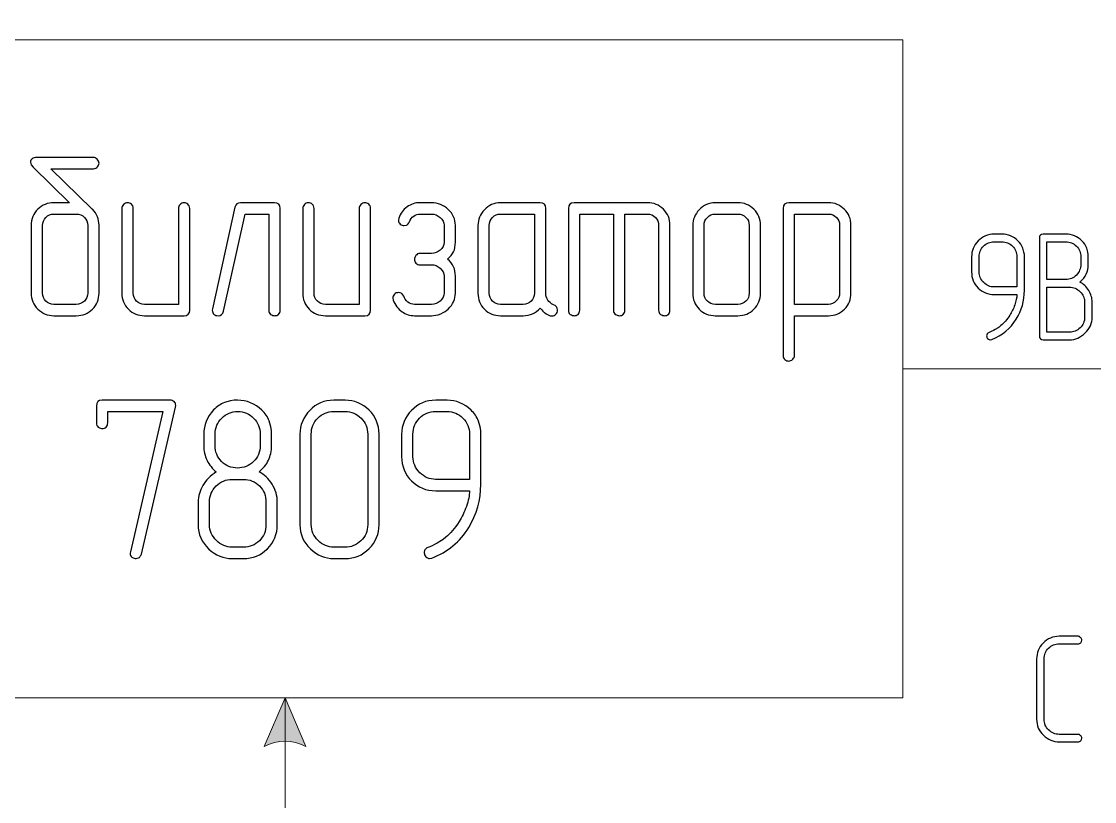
# Model space of a CAD drawing. Header units: millimetres. Extents: x -200 to 200, y -144 to 143.
# Drawn here: x -81.47 to -42.22, y 34.21 to 62.73 of the extents above; entities that cross this region are included whole.
import ezdxf

# ---------------------------------------------------------------- set-up
doc = ezdxf.new("R2010")
doc.units = ezdxf.units.MM
doc.header["$MEASUREMENT"] = 0
doc.layers.add('BLACK', color=7, linetype='Continuous')

msp = doc.modelspace()

# ---------------------------------------------------------------- hatches: boundary and pattern name
at = {"layer": 'BLACK', "true_color": 0x2b2a29}
h = msp.add_hatch(color=250, dxfattribs=at)
edge = h.paths.add_edge_path()
edge.add_spline(control_points=[(-71.8251, 38.0066), (-71.8251, 38.0066), (-72.5871, 36.2286), (-72.5871, 36.2286), (-72.0791, 36.4826), (-71.5711, 36.4825), (-71.0631, 36.2285), (-71.0631, 36.2285), (-71.8251, 38.0066), (-71.8251, 38.0066)], knot_values=[0, 0, 0, 0, 0.3333333, 0.3333333, 0.3333333, 0.6666667, 0.6666667, 0.6666667, 1, 1, 1, 1], degree=3, periodic=1)

# ---------------------------------------------------------------- linework, layer by layer
at = {"layer": 'BLACK', "color": 250, "lineweight": 20}
msp.add_lwpolyline([(-94.4186, 38.0066), (-49.2316, 38.0066), (-49.2316, 62.0628), (-94.4186, 62.0628), (-94.4186, 38.0066)], close=True, dxfattribs=at)
for points in [[(-39.771, 92.8986), (-39.771, 92.8986), (-109.3226, 92.8986), (-109.3226, 92.8986), (-109.3226, 92.8986), (-109.3226, -92.0979), (-109.3226, -92.0979), (-109.3226, -92.0979), (-40.0365, -92.0979), (-40.0365, -92.0979)], [(-71.8251, 38.0066), (-71.8251, 38.0066), (-72.5871, 36.2286), (-72.5871, 36.2286), (-72.0791, 36.4826), (-71.5711, 36.4825), (-71.0631, 36.2285), (-71.0631, 36.2285), (-71.8251, 38.0066), (-71.8251, 38.0066)]]:
    msp.add_open_spline(points, degree=3, knots=[0, 0, 0, 0, 0.3333333, 0.3333333, 0.3333333, 0.6666667, 0.6666667, 0.6666667, 1, 1, 1, 1], dxfattribs=at)
at = {"layer": 'BLACK', "color": 250}
for points, knots in [([(-78.8753, 55.8749), (-78.8753, 55.8749), (-78.8682, 55.8665), (-78.8682, 55.8665), (-78.8682, 55.8665), (-78.8598, 55.858), (-78.8598, 55.858), (-78.706, 55.6985), (-78.6284, 55.5066), (-78.6284, 55.2837), (-78.6284, 55.2837), (-78.6284, 52.8015), (-78.6284, 52.8015), (-78.6284, 52.5757), (-78.7074, 52.381), (-78.8654, 52.2187), (-79.0249, 52.0564), (-79.2224, 51.9746), (-79.4595, 51.9746), (-79.4595, 51.9746), (-80.278, 51.9746), (-80.278, 51.9746), (-80.5066, 51.9746), (-80.7027, 52.0564), (-80.865, 52.2187), (-81.0273, 52.381), (-81.1091, 52.5757), (-81.1091, 52.8015), (-81.1091, 52.8015), (-81.1091, 55.2794), (-81.1091, 55.2794), (-81.1091, 55.5109), (-81.0287, 55.707), (-80.8692, 55.8665), (-80.7083, 56.0259), (-80.5108, 56.1063), (-80.2765, 56.1063), (-80.2765, 56.1063), (-79.7121, 56.1063), (-79.7121, 56.1063), (-79.7121, 56.1063), (-81.0428, 57.4088), (-81.0428, 57.4088), (-81.0428, 57.4088), (-81.1091, 57.4963), (-81.1091, 57.4963), (-81.126, 57.5273), (-81.1345, 57.5584), (-81.1345, 57.5923), (-81.1345, 57.6416), (-81.1133, 57.6826), (-81.0724, 57.7164), (-81.0315, 57.7489), (-80.9736, 57.7658), (-80.8988, 57.7658), (-80.8988, 57.7658), (-78.8344, 57.7658), (-78.8344, 57.7658), (-78.785, 57.7658), (-78.7384, 57.7432), (-78.6947, 57.6995), (-78.6509, 57.6558), (-78.6284, 57.6078), (-78.6284, 57.5584), (-78.6284, 57.509), (-78.6467, 57.461), (-78.682, 57.4173), (-78.7173, 57.3735), (-78.7681, 57.351), (-78.8344, 57.351), (-78.8344, 57.351), (-80.3908, 57.351), (-80.3908, 57.351), (-80.3908, 57.351), (-78.8753, 55.8749), (-78.8753, 55.8749)], [0, 0, 0, 0, 0.04, 0.04, 0.04, 0.08, 0.08, 0.08, 0.12, 0.12, 0.12, 0.16, 0.16, 0.16, 0.2, 0.2, 0.2, 0.24, 0.24, 0.24, 0.28, 0.28, 0.28, 0.32, 0.32, 0.32, 0.36, 0.36, 0.36, 0.4, 0.4, 0.4, 0.44, 0.44, 0.44, 0.48, 0.48, 0.48, 0.52, 0.52, 0.52, 0.56, 0.56, 0.56, 0.6, 0.6, 0.6, 0.64, 0.64, 0.64, 0.68, 0.68, 0.68, 0.72, 0.72, 0.72, 0.76, 0.76, 0.76, 0.8, 0.8, 0.8, 0.84, 0.84, 0.84, 0.88, 0.88, 0.88, 0.92, 0.92, 0.92, 0.96, 0.96, 0.96, 1, 1, 1, 1]), ([(-75.3122, 52.1806), (-75.3122, 52.0437), (-75.3813, 51.9746), (-75.5196, 51.9746), (-75.5196, 51.9746), (-76.966, 51.9746), (-76.966, 51.9746), (-77.1974, 51.9746), (-77.3936, 52.055), (-77.553, 52.2145), (-77.7125, 52.3739), (-77.7929, 52.5701), (-77.7929, 52.8015), (-77.7929, 52.8015), (-77.7929, 55.9003), (-77.7929, 55.9003), (-77.7929, 55.9441), (-77.7718, 55.9892), (-77.7308, 56.0358), (-77.6885, 56.0824), (-77.6405, 56.1063), (-77.5855, 56.1063), (-77.5361, 56.1063), (-77.4881, 56.088), (-77.4444, 56.0527), (-77.4006, 56.0174), (-77.3781, 55.9652), (-77.3781, 55.9003), (-77.3781, 55.9003), (-77.3781, 52.8029), (-77.3781, 52.8029), (-77.3781, 52.6872), (-77.3386, 52.5884), (-77.2581, 52.5094), (-77.1791, 52.429), (-77.0803, 52.3895), (-76.9646, 52.3895), (-76.9646, 52.3895), (-75.7271, 52.3895), (-75.7271, 52.3895), (-75.7271, 52.3895), (-75.7271, 55.9003), (-75.7271, 55.9003), (-75.7271, 55.9441), (-75.7059, 55.9892), (-75.665, 56.0358), (-75.6226, 56.0824), (-75.5747, 56.1063), (-75.5196, 56.1063), (-75.4702, 56.1063), (-75.4223, 56.088), (-75.3785, 56.0527), (-75.3348, 56.0174), (-75.3122, 55.9652), (-75.3122, 55.9003), (-75.3122, 55.9003), (-75.3122, 52.1806), (-75.3122, 52.1806)], [0, 0, 0, 0, 0.0526316, 0.0526316, 0.0526316, 0.1052632, 0.1052632, 0.1052632, 0.1578947, 0.1578947, 0.1578947, 0.2105263, 0.2105263, 0.2105263, 0.2631579, 0.2631579, 0.2631579, 0.3157895, 0.3157895, 0.3157895, 0.3684211, 0.3684211, 0.3684211, 0.4210526, 0.4210526, 0.4210526, 0.4736842, 0.4736842, 0.4736842, 0.5263158, 0.5263158, 0.5263158, 0.5789474, 0.5789474, 0.5789474, 0.6315789, 0.6315789, 0.6315789, 0.6842105, 0.6842105, 0.6842105, 0.7368421, 0.7368421, 0.7368421, 0.7894737, 0.7894737, 0.7894737, 0.8421053, 0.8421053, 0.8421053, 0.8947368, 0.8947368, 0.8947368, 0.9473684, 0.9473684, 0.9473684, 1, 1, 1, 1]), ([(-72.0045, 52.1806), (-72.0045, 52.1157), (-72.0242, 52.0621), (-72.0623, 52.024), (-72.1019, 51.9915), (-72.1512, 51.9746), (-72.2119, 51.9746), (-72.2373, 51.9746), (-72.2853, 51.9915), (-72.3573, 52.024), (-72.3982, 52.0579), (-72.4194, 52.1101), (-72.4194, 52.1806), (-72.4194, 52.1806), (-72.4194, 55.6915), (-72.4194, 55.6915), (-72.4194, 55.6915), (-73.2872, 55.6915), (-73.2872, 55.6915), (-73.2872, 55.6915), (-74.0774, 52.1355), (-74.0774, 52.1355), (-74.1028, 52.0282), (-74.1663, 51.9746), (-74.2722, 51.9746), (-74.33, 51.9746), (-74.3794, 51.9929), (-74.4231, 52.031), (-74.4655, 52.0677), (-74.4866, 52.1171), (-74.4866, 52.1764), (-74.4866, 52.1764), (-74.4824, 52.2272), (-74.4824, 52.2272), (-74.4824, 52.2272), (-73.6555, 55.9455), (-73.6555, 55.9455), (-73.6301, 56.0527), (-73.5624, 56.1063), (-73.4523, 56.1063), (-73.4523, 56.1063), (-72.2119, 56.1063), (-72.2119, 56.1063), (-72.0736, 56.1063), (-72.0045, 56.0372), (-72.0045, 55.9003), (-72.0045, 55.9003), (-72.0045, 52.1806), (-72.0045, 52.1806)], [0, 0, 0, 0, 0.0625, 0.0625, 0.0625, 0.125, 0.125, 0.125, 0.1875, 0.1875, 0.1875, 0.25, 0.25, 0.25, 0.3125, 0.3125, 0.3125, 0.375, 0.375, 0.375, 0.4375, 0.4375, 0.4375, 0.5, 0.5, 0.5, 0.5625, 0.5625, 0.5625, 0.625, 0.625, 0.625, 0.6875, 0.6875, 0.6875, 0.75, 0.75, 0.75, 0.8125, 0.8125, 0.8125, 0.875, 0.875, 0.875, 0.9375, 0.9375, 0.9375, 1, 1, 1, 1]), ([(-68.6968, 52.1806), (-68.6968, 52.0437), (-68.7659, 51.9746), (-68.9042, 51.9746), (-68.9042, 51.9746), (-70.3506, 51.9746), (-70.3506, 51.9746), (-70.582, 51.9746), (-70.7782, 52.055), (-70.9376, 52.2145), (-71.0971, 52.3739), (-71.1775, 52.5701), (-71.1775, 52.8015), (-71.1775, 52.8015), (-71.1775, 55.9003), (-71.1775, 55.9003), (-71.1775, 55.9441), (-71.1564, 55.9892), (-71.1154, 56.0358), (-71.0731, 56.0824), (-71.0251, 56.1063), (-70.9701, 56.1063), (-70.9207, 56.1063), (-70.8727, 56.088), (-70.829, 56.0527), (-70.7852, 56.0174), (-70.7627, 55.9652), (-70.7627, 55.9003), (-70.7627, 55.9003), (-70.7627, 52.8029), (-70.7627, 52.8029), (-70.7627, 52.6872), (-70.7232, 52.5884), (-70.6427, 52.5094), (-70.5637, 52.429), (-70.4649, 52.3895), (-70.3492, 52.3895), (-70.3492, 52.3895), (-69.1117, 52.3895), (-69.1117, 52.3895), (-69.1117, 52.3895), (-69.1117, 55.9003), (-69.1117, 55.9003), (-69.1117, 55.9441), (-69.0905, 55.9892), (-69.0496, 56.0358), (-69.0072, 56.0824), (-68.9593, 56.1063), (-68.9042, 56.1063), (-68.8548, 56.1063), (-68.8069, 56.088), (-68.7631, 56.0527), (-68.7194, 56.0174), (-68.6968, 55.9652), (-68.6968, 55.9003), (-68.6968, 55.9003), (-68.6968, 52.1806), (-68.6968, 52.1806)], [0, 0, 0, 0, 0.0526316, 0.0526316, 0.0526316, 0.1052632, 0.1052632, 0.1052632, 0.1578947, 0.1578947, 0.1578947, 0.2105263, 0.2105263, 0.2105263, 0.2631579, 0.2631579, 0.2631579, 0.3157895, 0.3157895, 0.3157895, 0.3684211, 0.3684211, 0.3684211, 0.4210526, 0.4210526, 0.4210526, 0.4736842, 0.4736842, 0.4736842, 0.5263158, 0.5263158, 0.5263158, 0.5789474, 0.5789474, 0.5789474, 0.6315789, 0.6315789, 0.6315789, 0.6842105, 0.6842105, 0.6842105, 0.7368421, 0.7368421, 0.7368421, 0.7894737, 0.7894737, 0.7894737, 0.8421053, 0.8421053, 0.8421053, 0.8947368, 0.8947368, 0.8947368, 0.9473684, 0.9473684, 0.9473684, 1, 1, 1, 1]), ([(-65.8802, 54.0447), (-65.6882, 53.8796), (-65.5923, 53.6722), (-65.5923, 53.4238), (-65.5923, 53.4238), (-65.5923, 52.8029), (-65.5923, 52.8029), (-65.5923, 52.5786), (-65.6798, 52.3838), (-65.8533, 52.2187), (-65.914, 52.1637), (-66.0057, 52.1044), (-66.1313, 52.0409), (-66.2626, 51.9972), (-66.3755, 51.9746), (-66.4658, 51.9746), (-66.4658, 51.9746), (-67.0881, 51.9746), (-67.0881, 51.9746), (-67.2532, 51.9746), (-67.407, 52.024), (-67.5467, 52.1214), (-67.6878, 52.2201), (-67.7965, 52.3612), (-67.8741, 52.5475), (-67.8741, 52.5475), (-67.8868, 52.6223), (-67.8868, 52.6223), (-67.8868, 52.6717), (-67.8656, 52.7168), (-67.8247, 52.7592), (-67.7838, 52.8001), (-67.7315, 52.8213), (-67.6709, 52.8213), (-67.5806, 52.8213), (-67.5185, 52.7761), (-67.4846, 52.6844), (-67.4606, 52.6152), (-67.4098, 52.5419), (-67.3322, 52.4643), (-67.2602, 52.4149), (-67.1784, 52.3895), (-67.0881, 52.3895), (-67.0881, 52.3895), (-66.4672, 52.3895), (-66.4672, 52.3895), (-66.3501, 52.3895), (-66.2442, 52.429), (-66.1483, 52.5094), (-66.0537, 52.5955), (-66.0072, 52.6929), (-66.0072, 52.8029), (-66.0072, 52.8029), (-66.0072, 53.4238), (-66.0072, 53.4238), (-66.0072, 53.5311), (-66.0537, 53.627), (-66.1483, 53.7117), (-66.2428, 53.7949), (-66.3486, 53.8373), (-66.4686, 53.8373), (-66.4686, 53.8373), (-66.8835, 53.8373), (-66.8835, 53.8373), (-66.947, 53.8373), (-66.9978, 53.857), (-67.0373, 53.8951), (-67.0726, 53.9403), (-67.0909, 53.9897), (-67.0909, 54.0447), (-67.0909, 54.0758), (-67.074, 54.1167), (-67.0387, 54.1717), (-67.0048, 54.2253), (-66.9526, 54.2521), (-66.8835, 54.2521), (-66.8835, 54.2521), (-66.4686, 54.2521), (-66.4686, 54.2521), (-66.3515, 54.2521), (-66.2456, 54.2917), (-66.1483, 54.3707), (-66.0537, 54.4568), (-66.0072, 54.5541), (-66.0072, 54.6628), (-66.0072, 54.6628), (-66.0072, 55.2808), (-66.0072, 55.2808), (-66.0072, 55.3867), (-66.0537, 55.4826), (-66.1483, 55.5659), (-66.2414, 55.6491), (-66.3486, 55.6915), (-66.4672, 55.6915), (-66.4672, 55.6915), (-66.8806, 55.6915), (-66.8806, 55.6915), (-66.9639, 55.6915), (-67.0429, 55.6661), (-67.1191, 55.6153), (-67.1953, 55.5645), (-67.2461, 55.4967), (-67.2743, 55.4093), (-67.2828, 55.3895), (-67.3082, 55.3542), (-67.3534, 55.302), (-67.3534, 55.302), (-67.3774, 55.2893), (-67.3774, 55.2893), (-67.3774, 55.2893), (-67.4648, 55.2696), (-67.4648, 55.2696), (-67.5199, 55.2696), (-67.5693, 55.2879), (-67.6116, 55.3246), (-67.6539, 55.3627), (-67.6765, 55.4093), (-67.6765, 55.4671), (-67.6765, 55.4671), (-67.6638, 55.5419), (-67.6638, 55.5419), (-67.606, 55.7126), (-67.5058, 55.8481), (-67.3632, 55.9511), (-67.2207, 56.0541), (-67.0599, 56.1063), (-66.8806, 56.1063), (-66.8806, 56.1063), (-66.4658, 56.1063), (-66.4658, 56.1063), (-66.2343, 56.1063), (-66.0311, 56.0245), (-65.8548, 55.8608), (-65.6798, 55.6971), (-65.5923, 55.5038), (-65.5923, 55.2823), (-65.5923, 55.2823), (-65.5923, 54.6628), (-65.5923, 54.6628), (-65.5923, 54.5259), (-65.6163, 54.4088), (-65.6643, 54.3128), (-65.6981, 54.2225), (-65.7701, 54.1322), (-65.8802, 54.0447)], [0, 0, 0, 0, 0.0208333, 0.0208333, 0.0208333, 0.0416667, 0.0416667, 0.0416667, 0.0625, 0.0625, 0.0625, 0.0833333, 0.0833333, 0.0833333, 0.1041667, 0.1041667, 0.1041667, 0.125, 0.125, 0.125, 0.1458333, 0.1458333, 0.1458333, 0.1666667, 0.1666667, 0.1666667, 0.1875, 0.1875, 0.1875, 0.2083333, 0.2083333, 0.2083333, 0.2291667, 0.2291667, 0.2291667, 0.25, 0.25, 0.25, 0.2708333, 0.2708333, 0.2708333, 0.2916667, 0.2916667, 0.2916667, 0.3125, 0.3125, 0.3125, 0.3333333, 0.3333333, 0.3333333, 0.3541667, 0.3541667, 0.3541667, 0.375, 0.375, 0.375, 0.3958333, 0.3958333, 0.3958333, 0.4166667, 0.4166667, 0.4166667, 0.4375, 0.4375, 0.4375, 0.4583333, 0.4583333, 0.4583333, 0.4791667, 0.4791667, 0.4791667, 0.5, 0.5, 0.5, 0.5208333, 0.5208333, 0.5208333, 0.5416667, 0.5416667, 0.5416667, 0.5625, 0.5625, 0.5625, 0.5833333, 0.5833333, 0.5833333, 0.6041667, 0.6041667, 0.6041667, 0.625, 0.625, 0.625, 0.6458333, 0.6458333, 0.6458333, 0.6666667, 0.6666667, 0.6666667, 0.6875, 0.6875, 0.6875, 0.7083333, 0.7083333, 0.7083333, 0.7291667, 0.7291667, 0.7291667, 0.75, 0.75, 0.75, 0.7708333, 0.7708333, 0.7708333, 0.7916667, 0.7916667, 0.7916667, 0.8125, 0.8125, 0.8125, 0.8333333, 0.8333333, 0.8333333, 0.8541667, 0.8541667, 0.8541667, 0.875, 0.875, 0.875, 0.8958333, 0.8958333, 0.8958333, 0.9166667, 0.9166667, 0.9166667, 0.9375, 0.9375, 0.9375, 0.9583333, 0.9583333, 0.9583333, 0.9791667, 0.9791667, 0.9791667, 1, 1, 1, 1]), ([(-62.0081, 52.3754), (-61.9093, 52.3415), (-61.8585, 52.2766), (-61.8585, 52.1806), (-61.8585, 52.1199), (-61.8783, 52.0691), (-61.9178, 52.0282), (-61.9502, 51.9873), (-61.9968, 51.9661), (-62.0575, 51.9661), (-62.0575, 51.9661), (-62.1323, 51.9746), (-62.1323, 51.9746), (-62.1929, 51.9915), (-62.2593, 52.0296), (-62.3312, 52.0917), (-62.3552, 52.1058), (-62.4102, 52.1595), (-62.4963, 52.254), (-62.6586, 52.0677), (-62.866, 51.9746), (-63.1158, 51.9746), (-63.1158, 51.9746), (-63.9427, 51.9746), (-63.9427, 51.9746), (-64.1741, 51.9746), (-64.3703, 52.055), (-64.5297, 52.2145), (-64.6892, 52.3739), (-64.7696, 52.5701), (-64.7696, 52.8015), (-64.7696, 52.8015), (-64.7696, 55.2794), (-64.7696, 55.2794), (-64.7696, 55.4869), (-64.6906, 55.676), (-64.534, 55.8481), (-64.3773, 56.0203), (-64.1798, 56.1063), (-63.9427, 56.1063), (-63.9427, 56.1063), (-62.4963, 56.1063), (-62.4963, 56.1063), (-62.358, 56.1063), (-62.2889, 56.0372), (-62.2889, 55.9003), (-62.2889, 55.9003), (-62.2889, 52.8043), (-62.2889, 52.8043), (-62.2889, 52.7211), (-62.2635, 52.635), (-62.2141, 52.5447), (-62.1732, 52.4812), (-62.104, 52.4247), (-62.0081, 52.3754)], [0, 0, 0, 0, 0.0555556, 0.0555556, 0.0555556, 0.1111111, 0.1111111, 0.1111111, 0.1666667, 0.1666667, 0.1666667, 0.2222222, 0.2222222, 0.2222222, 0.2777778, 0.2777778, 0.2777778, 0.3333333, 0.3333333, 0.3333333, 0.3888889, 0.3888889, 0.3888889, 0.4444444, 0.4444444, 0.4444444, 0.5, 0.5, 0.5, 0.5555556, 0.5555556, 0.5555556, 0.6111111, 0.6111111, 0.6111111, 0.6666667, 0.6666667, 0.6666667, 0.7222222, 0.7222222, 0.7222222, 0.7777778, 0.7777778, 0.7777778, 0.8333333, 0.8333333, 0.8333333, 0.8888889, 0.8888889, 0.8888889, 0.9444444, 0.9444444, 0.9444444, 1, 1, 1, 1]), ([(-59.8109, 55.6915), (-59.8109, 55.6915), (-61.0471, 55.6915), (-61.0471, 55.6915), (-61.0471, 55.6915), (-61.0471, 52.1806), (-61.0471, 52.1806), (-61.0471, 52.1157), (-61.0668, 52.0621), (-61.1049, 52.024), (-61.1444, 51.9915), (-61.1938, 51.9746), (-61.2545, 51.9746), (-61.2799, 51.9746), (-61.3279, 51.9915), (-61.3998, 52.024), (-61.4408, 52.0579), (-61.4619, 52.1101), (-61.4619, 52.1806), (-61.4619, 52.1806), (-61.4619, 55.9003), (-61.4619, 55.9003), (-61.4619, 56.0372), (-61.3928, 56.1063), (-61.2559, 56.1063), (-61.2559, 56.1063), (-58.5706, 56.1063), (-58.5706, 56.1063), (-58.342, 56.1063), (-58.1472, 56.0273), (-57.9864, 55.8693), (-57.8255, 55.7098), (-57.7451, 55.5137), (-57.7451, 55.2794), (-57.7451, 55.2794), (-57.7451, 52.1806), (-57.7451, 52.1806), (-57.7451, 52.1157), (-57.7648, 52.0621), (-57.8029, 52.024), (-57.8424, 51.9915), (-57.8918, 51.9746), (-57.9525, 51.9746), (-57.9779, 51.9746), (-58.0259, 51.9915), (-58.0978, 52.024), (-58.1388, 52.0579), (-58.1599, 52.1101), (-58.1599, 52.1806), (-58.1599, 52.1806), (-58.1599, 55.278), (-58.1599, 55.278), (-58.1599, 55.3937), (-58.1994, 55.4925), (-58.2799, 55.5715), (-58.3589, 55.652), (-58.4563, 55.6915), (-58.572, 55.6915), (-58.572, 55.6915), (-59.3961, 55.6915), (-59.3961, 55.6915), (-59.3961, 55.6915), (-59.3961, 52.1806), (-59.3961, 52.1806), (-59.3961, 52.1157), (-59.4158, 52.0621), (-59.4539, 52.024), (-59.4934, 51.9915), (-59.5428, 51.9746), (-59.6035, 51.9746), (-59.6289, 51.9746), (-59.6769, 51.9915), (-59.7488, 52.024), (-59.7898, 52.0579), (-59.8109, 52.1101), (-59.8109, 52.1806), (-59.8109, 52.1806), (-59.8109, 55.6915), (-59.8109, 55.6915)], [0, 0, 0, 0, 0.0384615, 0.0384615, 0.0384615, 0.0769231, 0.0769231, 0.0769231, 0.1153846, 0.1153846, 0.1153846, 0.1538462, 0.1538462, 0.1538462, 0.1923077, 0.1923077, 0.1923077, 0.2307692, 0.2307692, 0.2307692, 0.2692308, 0.2692308, 0.2692308, 0.3076923, 0.3076923, 0.3076923, 0.3461538, 0.3461538, 0.3461538, 0.3846154, 0.3846154, 0.3846154, 0.4230769, 0.4230769, 0.4230769, 0.4615385, 0.4615385, 0.4615385, 0.5, 0.5, 0.5, 0.5384615, 0.5384615, 0.5384615, 0.5769231, 0.5769231, 0.5769231, 0.6153846, 0.6153846, 0.6153846, 0.6538462, 0.6538462, 0.6538462, 0.6923077, 0.6923077, 0.6923077, 0.7307692, 0.7307692, 0.7307692, 0.7692308, 0.7692308, 0.7692308, 0.8076923, 0.8076923, 0.8076923, 0.8461538, 0.8461538, 0.8461538, 0.8846154, 0.8846154, 0.8846154, 0.9230769, 0.9230769, 0.9230769, 0.9615385, 0.9615385, 0.9615385, 1, 1, 1, 1]), ([(-54.4332, 52.8015), (-54.4332, 52.5701), (-54.5136, 52.3739), (-54.6731, 52.2145), (-54.8325, 52.055), (-55.0287, 51.9746), (-55.2601, 51.9746), (-55.2601, 51.9746), (-56.087, 51.9746), (-56.087, 51.9746), (-56.3184, 51.9746), (-56.5146, 52.055), (-56.674, 52.2145), (-56.8335, 52.3739), (-56.9139, 52.5701), (-56.9139, 52.8015), (-56.9139, 52.8015), (-56.9139, 55.2794), (-56.9139, 55.2794), (-56.9139, 55.4869), (-56.8349, 55.676), (-56.6783, 55.8481), (-56.5216, 56.0203), (-56.3241, 56.1063), (-56.087, 56.1063), (-56.087, 56.1063), (-55.2601, 56.1063), (-55.2601, 56.1063), (-55.0315, 56.1063), (-54.8368, 56.0273), (-54.6745, 55.8693), (-54.5136, 55.7098), (-54.4332, 55.5137), (-54.4332, 55.2794), (-54.4332, 55.2794), (-54.4332, 52.8015), (-54.4332, 52.8015)], [0, 0, 0, 0, 0.0833333, 0.0833333, 0.0833333, 0.1666667, 0.1666667, 0.1666667, 0.25, 0.25, 0.25, 0.3333333, 0.3333333, 0.3333333, 0.4166667, 0.4166667, 0.4166667, 0.5, 0.5, 0.5, 0.5833333, 0.5833333, 0.5833333, 0.6666667, 0.6666667, 0.6666667, 0.75, 0.75, 0.75, 0.8333333, 0.8333333, 0.8333333, 0.9166667, 0.9166667, 0.9166667, 1, 1, 1, 1]), ([(-53.1914, 51.9746), (-53.1914, 51.9746), (-53.1914, 50.5254), (-53.1914, 50.5254), (-53.1914, 50.4746), (-53.2139, 50.428), (-53.2577, 50.3843), (-53.3014, 50.3391), (-53.3494, 50.3179), (-53.3988, 50.3165), (-53.4482, 50.3179), (-53.4962, 50.3349), (-53.5399, 50.3716), (-53.5837, 50.4068), (-53.6062, 50.4576), (-53.6062, 50.524), (-53.6062, 50.524), (-53.6062, 55.8989), (-53.6062, 55.8989), (-53.6062, 56.0372), (-53.5371, 56.1063), (-53.3988, 56.1063), (-53.3988, 56.1063), (-51.9482, 56.1063), (-51.9482, 56.1063), (-51.7252, 56.1063), (-51.5319, 56.0273), (-51.3696, 55.8693), (-51.2073, 55.7112), (-51.1255, 55.5165), (-51.1255, 55.2851), (-51.1255, 55.2851), (-51.1255, 52.8043), (-51.1255, 52.8043), (-51.1255, 52.5757), (-51.2045, 52.381), (-51.3626, 52.2187), (-51.522, 52.0564), (-51.7167, 51.9746), (-51.9482, 51.9746), (-51.9482, 51.9746), (-53.1914, 51.9746), (-53.1914, 51.9746)], [0, 0, 0, 0, 0.0714286, 0.0714286, 0.0714286, 0.1428571, 0.1428571, 0.1428571, 0.2142857, 0.2142857, 0.2142857, 0.2857143, 0.2857143, 0.2857143, 0.3571429, 0.3571429, 0.3571429, 0.4285714, 0.4285714, 0.4285714, 0.5, 0.5, 0.5, 0.5714286, 0.5714286, 0.5714286, 0.6428571, 0.6428571, 0.6428571, 0.7142857, 0.7142857, 0.7142857, 0.7857143, 0.7857143, 0.7857143, 0.8571429, 0.8571429, 0.8571429, 0.9285714, 0.9285714, 0.9285714, 1, 1, 1, 1]), ([(-79.0432, 52.8029), (-79.0432, 52.8029), (-79.0432, 55.2794), (-79.0432, 55.2794), (-79.0432, 55.3937), (-79.0827, 55.4925), (-79.1632, 55.5715), (-79.2422, 55.652), (-79.3424, 55.6915), (-79.4595, 55.6915), (-79.4595, 55.6915), (-80.278, 55.6915), (-80.278, 55.6915), (-80.3923, 55.6915), (-80.491, 55.6506), (-80.5729, 55.5701), (-80.6533, 55.4883), (-80.6942, 55.3909), (-80.6942, 55.2794), (-80.6942, 55.2794), (-80.6942, 52.8029), (-80.6942, 52.8029), (-80.6942, 52.6872), (-80.6547, 52.5884), (-80.5743, 52.5094), (-80.4953, 52.429), (-80.3951, 52.3895), (-80.278, 52.3895), (-80.278, 52.3895), (-79.4595, 52.3895), (-79.4595, 52.3895), (-79.3452, 52.3895), (-79.2464, 52.4304), (-79.1646, 52.5108), (-79.0841, 52.5927), (-79.0432, 52.69), (-79.0432, 52.8029)], [0, 0, 0, 0, 0.0833333, 0.0833333, 0.0833333, 0.1666667, 0.1666667, 0.1666667, 0.25, 0.25, 0.25, 0.3333333, 0.3333333, 0.3333333, 0.4166667, 0.4166667, 0.4166667, 0.5, 0.5, 0.5, 0.5833333, 0.5833333, 0.5833333, 0.6666667, 0.6666667, 0.6666667, 0.75, 0.75, 0.75, 0.8333333, 0.8333333, 0.8333333, 0.9166667, 0.9166667, 0.9166667, 1, 1, 1, 1]), ([(-62.7038, 52.8029), (-62.7038, 52.8029), (-62.7038, 55.6915), (-62.7038, 55.6915), (-62.7038, 55.6915), (-63.9413, 55.6915), (-63.9413, 55.6915), (-64.057, 55.6915), (-64.1558, 55.652), (-64.2348, 55.5715), (-64.3153, 55.4925), (-64.3548, 55.3937), (-64.3548, 55.2794), (-64.3548, 55.2794), (-64.3548, 52.8029), (-64.3548, 52.8029), (-64.3548, 52.6872), (-64.3153, 52.5884), (-64.2348, 52.5094), (-64.1558, 52.429), (-64.057, 52.3895), (-63.9413, 52.3895), (-63.9413, 52.3895), (-63.1158, 52.3895), (-63.1158, 52.3895), (-63.0015, 52.3895), (-62.9027, 52.429), (-62.8237, 52.5094), (-62.7433, 52.5884), (-62.7038, 52.6872), (-62.7038, 52.8029)], [0, 0, 0, 0, 0.1, 0.1, 0.1, 0.2, 0.2, 0.2, 0.3, 0.3, 0.3, 0.4, 0.4, 0.4, 0.5, 0.5, 0.5, 0.6, 0.6, 0.6, 0.7, 0.7, 0.7, 0.8, 0.8, 0.8, 0.9, 0.9, 0.9, 1, 1, 1, 1]), ([(-54.8481, 52.8029), (-54.8481, 52.8029), (-54.8481, 55.2794), (-54.8481, 55.2794), (-54.8481, 55.3937), (-54.8876, 55.4925), (-54.968, 55.5715), (-55.047, 55.652), (-55.1458, 55.6915), (-55.2601, 55.6915), (-55.2601, 55.6915), (-56.0856, 55.6915), (-56.0856, 55.6915), (-56.2013, 55.6915), (-56.3001, 55.652), (-56.3791, 55.5715), (-56.4596, 55.4925), (-56.4991, 55.3937), (-56.4991, 55.2794), (-56.4991, 55.2794), (-56.4991, 52.8029), (-56.4991, 52.8029), (-56.4991, 52.6872), (-56.4596, 52.5884), (-56.3791, 52.5094), (-56.3001, 52.429), (-56.2013, 52.3895), (-56.0856, 52.3895), (-56.0856, 52.3895), (-55.2601, 52.3895), (-55.2601, 52.3895), (-55.1458, 52.3895), (-55.047, 52.429), (-54.968, 52.5094), (-54.8876, 52.5884), (-54.8481, 52.6872), (-54.8481, 52.8029)], [0, 0, 0, 0, 0.0833333, 0.0833333, 0.0833333, 0.1666667, 0.1666667, 0.1666667, 0.25, 0.25, 0.25, 0.3333333, 0.3333333, 0.3333333, 0.4166667, 0.4166667, 0.4166667, 0.5, 0.5, 0.5, 0.5833333, 0.5833333, 0.5833333, 0.6666667, 0.6666667, 0.6666667, 0.75, 0.75, 0.75, 0.8333333, 0.8333333, 0.8333333, 0.9166667, 0.9166667, 0.9166667, 1, 1, 1, 1]), ([(-53.1914, 52.3895), (-53.1914, 52.3895), (-51.9496, 52.3895), (-51.9496, 52.3895), (-51.8423, 52.3895), (-51.7464, 52.4304), (-51.6645, 52.5136), (-51.5813, 52.5955), (-51.5404, 52.6929), (-51.5404, 52.8057), (-51.5404, 52.8057), (-51.5404, 55.2837), (-51.5404, 55.2837), (-51.5404, 55.3966), (-51.5799, 55.4925), (-51.6603, 55.5715), (-51.7393, 55.652), (-51.8367, 55.6915), (-51.9496, 55.6915), (-51.9496, 55.6915), (-53.1914, 55.6915), (-53.1914, 55.6915), (-53.1914, 55.6915), (-53.1914, 52.3895), (-53.1914, 52.3895)], [0, 0, 0, 0, 0.125, 0.125, 0.125, 0.25, 0.25, 0.25, 0.375, 0.375, 0.375, 0.5, 0.5, 0.5, 0.625, 0.625, 0.625, 0.75, 0.75, 0.75, 0.875, 0.875, 0.875, 1, 1, 1, 1]), ([(-44.784, 52.9027), (-44.784, 52.5198), (-44.8828, 52.1689), (-45.0794, 51.85), (-45.2939, 51.5038), (-45.5931, 51.2564), (-45.9759, 51.1059), (-45.9759, 51.1059), (-46.0333, 51.0946), (-46.0333, 51.0946), (-46.0521, 51.0946), (-46.0832, 51.1087), (-46.1274, 51.136), (-46.1509, 51.1652), (-46.1632, 51.199), (-46.1632, 51.2376), (-46.1632, 51.2649), (-46.1575, 51.2903), (-46.1462, 51.3119), (-46.1359, 51.3335), (-46.1114, 51.3514), (-46.0747, 51.3646), (-46.0098, 51.3862), (-45.9346, 51.422), (-45.8471, 51.4718), (-45.8471, 51.4718), (-45.7417, 51.5377), (-45.7417, 51.5377), (-45.7417, 51.5377), (-45.706, 51.5621), (-45.706, 51.5621), (-45.706, 51.5621), (-45.6392, 51.6176), (-45.6392, 51.6176), (-45.5272, 51.707), (-45.4172, 51.8331), (-45.3099, 51.9949), (-45.2431, 52.1078), (-45.1848, 52.2329), (-45.1349, 52.3674), (-45.0851, 52.5019), (-45.0606, 52.6289), (-45.0606, 52.7484), (-45.0606, 52.7484), (-45.8847, 52.7484), (-45.8847, 52.7484), (-46.1171, 52.7484), (-46.3137, 52.8284), (-46.4736, 52.9883), (-46.6345, 53.1482), (-46.7144, 53.3439), (-46.7144, 53.5763), (-46.7144, 53.5763), (-46.7144, 54.1275), (-46.7144, 54.1275), (-46.7144, 54.3486), (-46.6345, 54.5414), (-46.4736, 54.707), (-46.3137, 54.8726), (-46.1171, 54.9554), (-45.8847, 54.9554), (-45.8847, 54.9554), (-45.6081, 54.9554), (-45.6081, 54.9554), (-45.3814, 54.9554), (-45.1857, 54.8745), (-45.022, 54.7127), (-44.9411, 54.6355), (-44.88, 54.5471), (-44.8395, 54.4483), (-44.8395, 54.4483), (-44.7982, 54.3025), (-44.7982, 54.3025), (-44.7982, 54.3025), (-44.784, 54.2141), (-44.784, 54.2141), (-44.784, 54.2141), (-44.784, 54.1285), (-44.784, 54.1285), (-44.784, 54.1285), (-44.784, 52.9027), (-44.784, 52.9027)], [0, 0, 0, 0, 0.037037, 0.037037, 0.037037, 0.0740741, 0.0740741, 0.0740741, 0.1111111, 0.1111111, 0.1111111, 0.1481481, 0.1481481, 0.1481481, 0.1851852, 0.1851852, 0.1851852, 0.2222222, 0.2222222, 0.2222222, 0.2592593, 0.2592593, 0.2592593, 0.2962963, 0.2962963, 0.2962963, 0.3333333, 0.3333333, 0.3333333, 0.3703704, 0.3703704, 0.3703704, 0.4074074, 0.4074074, 0.4074074, 0.4444444, 0.4444444, 0.4444444, 0.4814815, 0.4814815, 0.4814815, 0.5185185, 0.5185185, 0.5185185, 0.5555556, 0.5555556, 0.5555556, 0.5925926, 0.5925926, 0.5925926, 0.6296296, 0.6296296, 0.6296296, 0.6666667, 0.6666667, 0.6666667, 0.7037037, 0.7037037, 0.7037037, 0.7407407, 0.7407407, 0.7407407, 0.7777778, 0.7777778, 0.7777778, 0.8148148, 0.8148148, 0.8148148, 0.8518519, 0.8518519, 0.8518519, 0.8888889, 0.8888889, 0.8888889, 0.9259259, 0.9259259, 0.9259259, 0.962963, 0.962963, 0.962963, 1, 1, 1, 1]), ([(-44.0964, 51.0946), (-44.1876, 51.0946), (-44.2337, 51.1407), (-44.2337, 51.2329), (-44.2337, 51.2329), (-44.2337, 54.8171), (-44.2337, 54.8171), (-44.2337, 54.9093), (-44.1876, 54.9554), (-44.0954, 54.9554), (-44.0954, 54.9554), (-43.2676, 54.9554), (-43.2676, 54.9554), (-43.0409, 54.9554), (-42.8461, 54.8745), (-42.6815, 54.7127), (-42.6006, 54.6355), (-42.5404, 54.5471), (-42.5, 54.4474), (-42.5, 54.4474), (-42.4586, 54.3006), (-42.4586, 54.3006), (-42.4586, 54.3006), (-42.4444, 54.2122), (-42.4444, 54.2122), (-42.4444, 54.2122), (-42.4444, 54.1266), (-42.4444, 54.1266), (-42.4444, 54.1266), (-42.4444, 53.8509), (-42.4444, 53.8509), (-42.4444, 53.7164), (-42.4689, 53.5979), (-42.5188, 53.4944), (-42.5686, 53.3919), (-42.6467, 53.295), (-42.753, 53.2047), (-42.6222, 53.1388), (-42.515, 53.0363), (-42.4303, 52.8989), (-42.3457, 52.7616), (-42.3033, 52.6186), (-42.3033, 52.4718), (-42.3033, 52.4718), (-42.3033, 51.9206), (-42.3033, 51.9206), (-42.3033, 51.7004), (-42.3889, 51.5076), (-42.5611, 51.343), (-42.7323, 51.1774), (-42.9233, 51.0946), (-43.1321, 51.0946), (-43.1321, 51.0946), (-44.0964, 51.0946), (-44.0964, 51.0946)], [0, 0, 0, 0, 0.0555556, 0.0555556, 0.0555556, 0.1111111, 0.1111111, 0.1111111, 0.1666667, 0.1666667, 0.1666667, 0.2222222, 0.2222222, 0.2222222, 0.2777778, 0.2777778, 0.2777778, 0.3333333, 0.3333333, 0.3333333, 0.3888889, 0.3888889, 0.3888889, 0.4444444, 0.4444444, 0.4444444, 0.5, 0.5, 0.5, 0.5555556, 0.5555556, 0.5555556, 0.6111111, 0.6111111, 0.6111111, 0.6666667, 0.6666667, 0.6666667, 0.7222222, 0.7222222, 0.7222222, 0.7777778, 0.7777778, 0.7777778, 0.8333333, 0.8333333, 0.8333333, 0.8888889, 0.8888889, 0.8888889, 0.9444444, 0.9444444, 0.9444444, 1, 1, 1, 1]), ([(-45.0606, 53.025), (-45.0606, 53.025), (-45.0606, 54.1275), (-45.0606, 54.1275), (-45.0606, 54.2799), (-45.1133, 54.4097), (-45.2187, 54.5179), (-45.325, 54.6252), (-45.4557, 54.6788), (-45.6119, 54.6788), (-45.6119, 54.6788), (-45.8866, 54.6788), (-45.8866, 54.6788), (-46.0409, 54.6788), (-46.1716, 54.6252), (-46.2779, 54.5189), (-46.3842, 54.4126), (-46.4378, 54.2818), (-46.4378, 54.1275), (-46.4378, 54.1275), (-46.4378, 53.5763), (-46.4378, 53.5763), (-46.4378, 53.4276), (-46.3823, 53.2987), (-46.2713, 53.1887), (-46.1603, 53.0795), (-46.0324, 53.025), (-45.8866, 53.025), (-45.8866, 53.025), (-45.0606, 53.025), (-45.0606, 53.025)], [0, 0, 0, 0, 0.1, 0.1, 0.1, 0.2, 0.2, 0.2, 0.3, 0.3, 0.3, 0.4, 0.4, 0.4, 0.5, 0.5, 0.5, 0.6, 0.6, 0.6, 0.7, 0.7, 0.7, 0.8, 0.8, 0.8, 0.9, 0.9, 0.9, 1, 1, 1, 1]), ([(-43.9571, 53.2959), (-43.9571, 53.2959), (-43.2704, 53.2959), (-43.2704, 53.2959), (-43.1199, 53.2959), (-42.991, 53.3505), (-42.8828, 53.4587), (-42.7746, 53.5678), (-42.721, 53.6976), (-42.721, 53.8509), (-42.721, 53.8509), (-42.721, 54.1266), (-42.721, 54.1266), (-42.721, 54.2799), (-42.7737, 54.4097), (-42.8791, 54.517), (-42.9844, 54.6252), (-43.1152, 54.6788), (-43.2704, 54.6788), (-43.2704, 54.6788), (-43.9571, 54.6788), (-43.9571, 54.6788), (-43.9571, 54.6788), (-43.9571, 53.2959), (-43.9571, 53.2959)], [0, 0, 0, 0, 0.125, 0.125, 0.125, 0.25, 0.25, 0.25, 0.375, 0.375, 0.375, 0.5, 0.5, 0.5, 0.625, 0.625, 0.625, 0.75, 0.75, 0.75, 0.875, 0.875, 0.875, 1, 1, 1, 1]), ([(-43.9571, 51.3712), (-43.9571, 51.3712), (-43.1321, 51.3712), (-43.1321, 51.3712), (-42.9844, 51.3712), (-42.8546, 51.4239), (-42.7445, 51.5283), (-42.6345, 51.6327), (-42.5799, 51.7635), (-42.5799, 51.9215), (-42.5799, 51.9215), (-42.5799, 52.4718), (-42.5799, 52.4718), (-42.5799, 52.6148), (-42.6354, 52.7418), (-42.7474, 52.8528), (-42.8593, 52.9638), (-42.9873, 53.0193), (-43.1321, 53.0193), (-43.1321, 53.0193), (-43.9571, 53.0193), (-43.9571, 53.0193), (-43.9571, 53.0193), (-43.9571, 51.3712), (-43.9571, 51.3712)], [0, 0, 0, 0, 0.125, 0.125, 0.125, 0.25, 0.25, 0.25, 0.375, 0.375, 0.375, 0.5, 0.5, 0.5, 0.625, 0.625, 0.625, 0.75, 0.75, 0.75, 0.875, 0.875, 0.875, 1, 1, 1, 1]), ([(-75.8306, 48.633), (-75.8306, 48.633), (-77.0752, 43.2553), (-77.0752, 43.2553), (-77.0809, 43.2369), (-77.1063, 43.196), (-77.15, 43.1353), (-77.15, 43.1353), (-77.2742, 43.0944), (-77.2742, 43.0944), (-77.3236, 43.0944), (-77.373, 43.1113), (-77.4224, 43.1438), (-77.4661, 43.1805), (-77.4887, 43.2299), (-77.4887, 43.2934), (-77.4887, 43.2934), (-77.4802, 43.347), (-77.4802, 43.347), (-77.4802, 43.347), (-76.2935, 48.4708), (-76.2935, 48.4708), (-76.2935, 48.4708), (-78.3086, 48.4708), (-78.3086, 48.4708), (-78.3086, 48.4708), (-78.3086, 48.0601), (-78.3086, 48.0601), (-78.3086, 47.9938), (-78.3283, 47.9416), (-78.3664, 47.9021), (-78.4059, 47.8696), (-78.4553, 47.8527), (-78.516, 47.8527), (-78.5414, 47.8527), (-78.5894, 47.8696), (-78.6613, 47.9021), (-78.7023, 47.9359), (-78.7234, 47.9882), (-78.7234, 48.0601), (-78.7234, 48.0601), (-78.7234, 48.6782), (-78.7234, 48.6782), (-78.7234, 48.8165), (-78.6543, 48.8856), (-78.5174, 48.8856), (-78.5174, 48.8856), (-76.0338, 48.8856), (-76.0338, 48.8856), (-75.9703, 48.8856), (-75.9195, 48.8687), (-75.88, 48.8334), (-75.8419, 48.7995), (-75.8222, 48.753), (-75.8222, 48.6951), (-75.8222, 48.6951), (-75.8306, 48.633), (-75.8306, 48.633)], [0, 0, 0, 0, 0.0526316, 0.0526316, 0.0526316, 0.1052632, 0.1052632, 0.1052632, 0.1578947, 0.1578947, 0.1578947, 0.2105263, 0.2105263, 0.2105263, 0.2631579, 0.2631579, 0.2631579, 0.3157895, 0.3157895, 0.3157895, 0.3684211, 0.3684211, 0.3684211, 0.4210526, 0.4210526, 0.4210526, 0.4736842, 0.4736842, 0.4736842, 0.5263158, 0.5263158, 0.5263158, 0.5789474, 0.5789474, 0.5789474, 0.6315789, 0.6315789, 0.6315789, 0.6842105, 0.6842105, 0.6842105, 0.7368421, 0.7368421, 0.7368421, 0.7894737, 0.7894737, 0.7894737, 0.8421053, 0.8421053, 0.8421053, 0.8947368, 0.8947368, 0.8947368, 0.9473684, 0.9473684, 0.9473684, 1, 1, 1, 1]), ([(-72.1067, 44.3348), (-72.1067, 43.9905), (-72.2267, 43.6984), (-72.468, 43.4571), (-72.7093, 43.2158), (-73.0028, 43.0944), (-73.3471, 43.0944), (-73.3471, 43.0944), (-73.762, 43.0944), (-73.762, 43.0944), (-74.0781, 43.0944), (-74.3645, 43.2143), (-74.6199, 43.4542), (-74.8753, 43.6941), (-75.0023, 43.9876), (-75.0023, 44.3362), (-75.0023, 44.3362), (-75.0023, 45.1631), (-75.0023, 45.1631), (-75.0023, 45.3762), (-74.9445, 45.578), (-74.8302, 45.7713), (-74.7145, 45.9646), (-74.5522, 46.1283), (-74.3419, 46.2638), (-74.4816, 46.3795), (-74.5931, 46.5206), (-74.675, 46.6871), (-74.7582, 46.8536), (-74.7991, 47.0342), (-74.7991, 47.2304), (-74.7991, 47.2304), (-74.7991, 47.6537), (-74.7991, 47.6537), (-74.7991, 47.9712), (-74.6792, 48.2633), (-74.4393, 48.5286), (-74.3179, 48.65), (-74.1853, 48.7417), (-74.0428, 48.8024), (-74.0428, 48.8024), (-73.8226, 48.8645), (-73.8226, 48.8645), (-73.8226, 48.8645), (-73.6914, 48.8856), (-73.6914, 48.8856), (-73.6914, 48.8856), (-73.563, 48.8856), (-73.563, 48.8856), (-73.2215, 48.8856), (-72.9266, 48.7657), (-72.6768, 48.5258), (-72.554, 48.4101), (-72.4623, 48.2774), (-72.4016, 48.1293), (-72.4016, 48.1293), (-72.3396, 47.9091), (-72.3396, 47.9091), (-72.3396, 47.9091), (-72.3184, 47.7765), (-72.3184, 47.7765), (-72.3184, 47.7765), (-72.3184, 47.6495), (-72.3184, 47.6495), (-72.3184, 47.6495), (-72.3184, 47.2261), (-72.3184, 47.2261), (-72.3184, 47.0258), (-72.3565, 46.8466), (-72.4313, 46.6913), (-72.5075, 46.5347), (-72.6218, 46.3922), (-72.7756, 46.2638), (-72.5879, 46.172), (-72.4285, 46.0239), (-72.3, 45.8179), (-72.1716, 45.6132), (-72.1067, 45.3945), (-72.1067, 45.1631), (-72.1067, 45.1631), (-72.1067, 44.3348), (-72.1067, 44.3348)], [0, 0, 0, 0, 0.037037, 0.037037, 0.037037, 0.0740741, 0.0740741, 0.0740741, 0.1111111, 0.1111111, 0.1111111, 0.1481481, 0.1481481, 0.1481481, 0.1851852, 0.1851852, 0.1851852, 0.2222222, 0.2222222, 0.2222222, 0.2592593, 0.2592593, 0.2592593, 0.2962963, 0.2962963, 0.2962963, 0.3333333, 0.3333333, 0.3333333, 0.3703704, 0.3703704, 0.3703704, 0.4074074, 0.4074074, 0.4074074, 0.4444444, 0.4444444, 0.4444444, 0.4814815, 0.4814815, 0.4814815, 0.5185185, 0.5185185, 0.5185185, 0.5555556, 0.5555556, 0.5555556, 0.5925926, 0.5925926, 0.5925926, 0.6296296, 0.6296296, 0.6296296, 0.6666667, 0.6666667, 0.6666667, 0.7037037, 0.7037037, 0.7037037, 0.7407407, 0.7407407, 0.7407407, 0.7777778, 0.7777778, 0.7777778, 0.8148148, 0.8148148, 0.8148148, 0.8518519, 0.8518519, 0.8518519, 0.8888889, 0.8888889, 0.8888889, 0.9259259, 0.9259259, 0.9259259, 0.962963, 0.962963, 0.962963, 1, 1, 1, 1]), ([(-68.3856, 44.3348), (-68.3856, 43.9961), (-68.507, 43.704), (-68.7497, 43.4599), (-68.991, 43.2158), (-69.2845, 43.0944), (-69.6288, 43.0944), (-69.6288, 43.0944), (-70.0423, 43.0944), (-70.0423, 43.0944), (-70.3584, 43.0944), (-70.6448, 43.2143), (-70.8988, 43.4542), (-71.1542, 43.6941), (-71.2812, 43.9876), (-71.2812, 44.3348), (-71.2812, 44.3348), (-71.2812, 47.6453), (-71.2812, 47.6453), (-71.2812, 47.9755), (-71.1613, 48.2647), (-70.9214, 48.5131), (-70.6829, 48.7614), (-70.3894, 48.8856), (-70.0423, 48.8856), (-70.0423, 48.8856), (-69.6288, 48.8856), (-69.6288, 48.8856), (-69.2901, 48.8856), (-68.998, 48.7657), (-68.7539, 48.5244), (-68.5084, 48.2831), (-68.3856, 47.9896), (-68.3856, 47.6453), (-68.3856, 47.6453), (-68.3856, 44.3348), (-68.3856, 44.3348)], [0, 0, 0, 0, 0.0833333, 0.0833333, 0.0833333, 0.1666667, 0.1666667, 0.1666667, 0.25, 0.25, 0.25, 0.3333333, 0.3333333, 0.3333333, 0.4166667, 0.4166667, 0.4166667, 0.5, 0.5, 0.5, 0.5833333, 0.5833333, 0.5833333, 0.6666667, 0.6666667, 0.6666667, 0.75, 0.75, 0.75, 0.8333333, 0.8333333, 0.8333333, 0.9166667, 0.9166667, 0.9166667, 1, 1, 1, 1]), ([(-64.6645, 45.8066), (-64.6645, 45.2322), (-64.8127, 44.7059), (-65.1076, 44.2275), (-65.4293, 43.7082), (-65.8781, 43.3371), (-66.4524, 43.1113), (-66.4524, 43.1113), (-66.5385, 43.0944), (-66.5385, 43.0944), (-66.5667, 43.0944), (-66.6133, 43.1156), (-66.6796, 43.1565), (-66.7149, 43.2002), (-66.7332, 43.251), (-66.7332, 43.3089), (-66.7332, 43.3498), (-66.7248, 43.3879), (-66.7078, 43.4204), (-66.6923, 43.4528), (-66.6556, 43.4796), (-66.6006, 43.4994), (-66.5032, 43.5318), (-66.3903, 43.5855), (-66.2591, 43.6603), (-66.2591, 43.6603), (-66.101, 43.759), (-66.101, 43.759), (-66.101, 43.759), (-66.0474, 43.7957), (-66.0474, 43.7957), (-66.0474, 43.7957), (-65.9472, 43.879), (-65.9472, 43.879), (-65.7793, 44.013), (-65.6142, 44.2021), (-65.4533, 44.4448), (-65.3531, 44.6142), (-65.2657, 44.8019), (-65.1909, 45.0036), (-65.1161, 45.2054), (-65.0794, 45.3959), (-65.0794, 45.5751), (-65.0794, 45.5751), (-66.3155, 45.5751), (-66.3155, 45.5751), (-66.6641, 45.5751), (-66.959, 45.6951), (-67.1989, 45.935), (-67.4402, 46.1749), (-67.5601, 46.4684), (-67.5601, 46.8169), (-67.5601, 46.8169), (-67.5601, 47.6438), (-67.5601, 47.6438), (-67.5601, 47.9755), (-67.4402, 48.2647), (-67.1989, 48.5131), (-66.959, 48.7614), (-66.6641, 48.8856), (-66.3155, 48.8856), (-66.3155, 48.8856), (-65.9007, 48.8856), (-65.9007, 48.8856), (-65.5606, 48.8856), (-65.2671, 48.7643), (-65.0215, 48.5216), (-64.9002, 48.4058), (-64.8085, 48.2732), (-64.7478, 48.125), (-64.7478, 48.125), (-64.6857, 47.9063), (-64.6857, 47.9063), (-64.6857, 47.9063), (-64.6645, 47.7737), (-64.6645, 47.7737), (-64.6645, 47.7737), (-64.6645, 47.6453), (-64.6645, 47.6453), (-64.6645, 47.6453), (-64.6645, 45.8066), (-64.6645, 45.8066)], [0, 0, 0, 0, 0.037037, 0.037037, 0.037037, 0.0740741, 0.0740741, 0.0740741, 0.1111111, 0.1111111, 0.1111111, 0.1481481, 0.1481481, 0.1481481, 0.1851852, 0.1851852, 0.1851852, 0.2222222, 0.2222222, 0.2222222, 0.2592593, 0.2592593, 0.2592593, 0.2962963, 0.2962963, 0.2962963, 0.3333333, 0.3333333, 0.3333333, 0.3703704, 0.3703704, 0.3703704, 0.4074074, 0.4074074, 0.4074074, 0.4444444, 0.4444444, 0.4444444, 0.4814815, 0.4814815, 0.4814815, 0.5185185, 0.5185185, 0.5185185, 0.5555556, 0.5555556, 0.5555556, 0.5925926, 0.5925926, 0.5925926, 0.6296296, 0.6296296, 0.6296296, 0.6666667, 0.6666667, 0.6666667, 0.7037037, 0.7037037, 0.7037037, 0.7407407, 0.7407407, 0.7407407, 0.7777778, 0.7777778, 0.7777778, 0.8148148, 0.8148148, 0.8148148, 0.8518519, 0.8518519, 0.8518519, 0.8888889, 0.8888889, 0.8888889, 0.9259259, 0.9259259, 0.9259259, 0.962963, 0.962963, 0.962963, 1, 1, 1, 1]), ([(-72.7333, 47.2276), (-72.7333, 47.2276), (-72.7333, 47.6481), (-72.7333, 47.6481), (-72.7333, 47.8767), (-72.8137, 48.0714), (-72.9731, 48.2309), (-73.1326, 48.3903), (-73.3259, 48.4708), (-73.5545, 48.4708), (-73.7831, 48.4708), (-73.9779, 48.3917), (-74.1401, 48.2337), (-74.3024, 48.0742), (-74.3843, 47.8795), (-74.3843, 47.6481), (-74.3843, 47.6481), (-74.3843, 47.2276), (-74.3843, 47.2276), (-74.3843, 46.999), (-74.3038, 46.8042), (-74.1444, 46.6448), (-73.9849, 46.4853), (-73.7916, 46.4049), (-73.563, 46.4049), (-73.34, 46.4049), (-73.1453, 46.4839), (-72.9802, 46.6405), (-72.8151, 46.7972), (-72.7333, 46.9933), (-72.7333, 47.2276)], [0, 0, 0, 0, 0.1, 0.1, 0.1, 0.2, 0.2, 0.2, 0.3, 0.3, 0.3, 0.4, 0.4, 0.4, 0.5, 0.5, 0.5, 0.6, 0.6, 0.6, 0.7, 0.7, 0.7, 0.8, 0.8, 0.8, 0.9, 0.9, 0.9, 1, 1, 1, 1]), ([(-68.8005, 44.3362), (-68.8005, 44.3362), (-68.8005, 47.6438), (-68.8005, 47.6438), (-68.8005, 47.8696), (-68.8809, 48.0644), (-69.0432, 48.2266), (-69.2055, 48.3889), (-69.4016, 48.4708), (-69.6288, 48.4708), (-69.6288, 48.4708), (-70.0423, 48.4708), (-70.0423, 48.4708), (-70.2695, 48.4708), (-70.4642, 48.3903), (-70.6251, 48.2295), (-70.7859, 48.0672), (-70.8664, 47.8724), (-70.8664, 47.6438), (-70.8664, 47.6438), (-70.8664, 44.3362), (-70.8664, 44.3362), (-70.8664, 44.1132), (-70.7831, 43.9199), (-70.6166, 43.7548), (-70.4501, 43.5911), (-70.2582, 43.5093), (-70.0423, 43.5093), (-70.0423, 43.5093), (-69.6288, 43.5093), (-69.6288, 43.5093), (-69.4073, 43.5093), (-69.2125, 43.5883), (-69.0474, 43.7449), (-68.8823, 43.9016), (-68.8005, 44.0991), (-68.8005, 44.3362)], [0, 0, 0, 0, 0.0833333, 0.0833333, 0.0833333, 0.1666667, 0.1666667, 0.1666667, 0.25, 0.25, 0.25, 0.3333333, 0.3333333, 0.3333333, 0.4166667, 0.4166667, 0.4166667, 0.5, 0.5, 0.5, 0.5833333, 0.5833333, 0.5833333, 0.6666667, 0.6666667, 0.6666667, 0.75, 0.75, 0.75, 0.8333333, 0.8333333, 0.8333333, 0.9166667, 0.9166667, 0.9166667, 1, 1, 1, 1]), ([(-65.0794, 45.99), (-65.0794, 45.99), (-65.0794, 47.6438), (-65.0794, 47.6438), (-65.0794, 47.8724), (-65.1584, 48.0672), (-65.3165, 48.2295), (-65.4759, 48.3903), (-65.6721, 48.4708), (-65.9063, 48.4708), (-65.9063, 48.4708), (-66.3183, 48.4708), (-66.3183, 48.4708), (-66.5498, 48.4708), (-66.7459, 48.3903), (-66.9054, 48.2309), (-67.0648, 48.0714), (-67.1453, 47.8753), (-67.1453, 47.6438), (-67.1453, 47.6438), (-67.1453, 46.8169), (-67.1453, 46.8169), (-67.1453, 46.594), (-67.062, 46.4006), (-66.8955, 46.2355), (-66.729, 46.0719), (-66.5371, 45.99), (-66.3183, 45.99), (-66.3183, 45.99), (-65.0794, 45.99), (-65.0794, 45.99)], [0, 0, 0, 0, 0.1, 0.1, 0.1, 0.2, 0.2, 0.2, 0.3, 0.3, 0.3, 0.4, 0.4, 0.4, 0.5, 0.5, 0.5, 0.6, 0.6, 0.6, 0.7, 0.7, 0.7, 0.8, 0.8, 0.8, 0.9, 0.9, 0.9, 1, 1, 1, 1]), ([(-72.5216, 44.3362), (-72.5216, 44.3362), (-72.5216, 45.1631), (-72.5216, 45.1631), (-72.5216, 45.3917), (-72.6006, 45.5864), (-72.7587, 45.7487), (-72.9181, 45.9096), (-73.1143, 45.99), (-73.3485, 45.99), (-73.3485, 45.99), (-73.7605, 45.99), (-73.7605, 45.99), (-73.9891, 45.99), (-74.1853, 45.9096), (-74.3462, 45.7487), (-74.507, 45.5864), (-74.5875, 45.3917), (-74.5875, 45.1631), (-74.5875, 45.1631), (-74.5875, 44.3362), (-74.5875, 44.3362), (-74.5875, 44.1132), (-74.5042, 43.9199), (-74.3377, 43.7548), (-74.1712, 43.5911), (-73.9793, 43.5093), (-73.7605, 43.5093), (-73.7605, 43.5093), (-73.3485, 43.5093), (-73.3485, 43.5093), (-73.1171, 43.5093), (-72.9209, 43.5897), (-72.7615, 43.7492), (-72.602, 43.9086), (-72.5216, 44.1048), (-72.5216, 44.3362)], [0, 0, 0, 0, 0.0833333, 0.0833333, 0.0833333, 0.1666667, 0.1666667, 0.1666667, 0.25, 0.25, 0.25, 0.3333333, 0.3333333, 0.3333333, 0.4166667, 0.4166667, 0.4166667, 0.5, 0.5, 0.5, 0.5833333, 0.5833333, 0.5833333, 0.6666667, 0.6666667, 0.6666667, 0.75, 0.75, 0.75, 0.8333333, 0.8333333, 0.8333333, 0.9166667, 0.9166667, 0.9166667, 1, 1, 1, 1]), ([(-42.8219, 36.3915), (-42.8219, 36.3915), (-43.5077, 36.3915), (-43.5077, 36.3915), (-43.7222, 36.3915), (-43.9141, 36.4724), (-44.0835, 36.6333), (-44.2519, 36.7941), (-44.3365, 36.9889), (-44.3365, 37.2184), (-44.3365, 37.2184), (-44.3365, 39.4254), (-44.3365, 39.4254), (-44.3365, 39.6455), (-44.2566, 39.8383), (-44.0966, 40.0039), (-43.9367, 40.1695), (-43.741, 40.2523), (-43.5077, 40.2523), (-43.5077, 40.2523), (-42.8219, 40.2523), (-42.8219, 40.2523), (-42.7881, 40.2523), (-42.757, 40.2372), (-42.7279, 40.2081), (-42.6987, 40.1789), (-42.6837, 40.1469), (-42.6837, 40.114), (-42.6837, 40.0811), (-42.6959, 40.0491), (-42.7194, 40.0199), (-42.7439, 39.9907), (-42.7777, 39.9757), (-42.821, 39.9757), (-42.821, 39.9757), (-43.5068, 39.9757), (-43.5068, 39.9757), (-43.6592, 39.9757), (-43.789, 39.923), (-43.8972, 39.8177), (-44.0054, 39.7113), (-44.0599, 39.5806), (-44.0599, 39.4244), (-44.0599, 39.4244), (-44.0599, 37.2193), (-44.0599, 37.2193), (-44.0599, 37.0688), (-44.0054, 36.939), (-43.8972, 36.8308), (-43.789, 36.7226), (-43.6592, 36.6681), (-43.5068, 36.6681), (-43.5068, 36.6681), (-42.821, 36.6681), (-42.821, 36.6681), (-42.7881, 36.6681), (-42.757, 36.653), (-42.7279, 36.6239), (-42.6987, 36.5947), (-42.6837, 36.5627), (-42.6837, 36.5298), (-42.6837, 36.4969), (-42.6959, 36.4649), (-42.7194, 36.4357), (-42.7439, 36.4066), (-42.7777, 36.3915), (-42.8219, 36.3915)], [0, 0, 0, 0, 0.0454545, 0.0454545, 0.0454545, 0.0909091, 0.0909091, 0.0909091, 0.1363636, 0.1363636, 0.1363636, 0.1818182, 0.1818182, 0.1818182, 0.2272727, 0.2272727, 0.2272727, 0.2727273, 0.2727273, 0.2727273, 0.3181818, 0.3181818, 0.3181818, 0.3636364, 0.3636364, 0.3636364, 0.4090909, 0.4090909, 0.4090909, 0.4545455, 0.4545455, 0.4545455, 0.5, 0.5, 0.5, 0.5454545, 0.5454545, 0.5454545, 0.5909091, 0.5909091, 0.5909091, 0.6363636, 0.6363636, 0.6363636, 0.6818182, 0.6818182, 0.6818182, 0.7272727, 0.7272727, 0.7272727, 0.7727273, 0.7727273, 0.7727273, 0.8181818, 0.8181818, 0.8181818, 0.8636364, 0.8636364, 0.8636364, 0.9090909, 0.9090909, 0.9090909, 0.9545455, 0.9545455, 0.9545455, 1, 1, 1, 1])]:
    msp.add_open_spline(points, degree=3, knots=knots, dxfattribs=at)
at = {"layer": 'BLACK', "color": 250, "lineweight": 20}
for points in [[(-49.2316, 50.0347), (-49.2316, 50.0347), (-39.771, 50.0348), (-39.771, 50.0348)], [(-71.8251, 26.5643), (-71.8251, 26.5643), (-71.8251, 38.0066), (-71.8251, 38.0066)]]:
    msp.add_open_spline(points, degree=3, dxfattribs=at)

doc.saveas('drawing.dxf')
